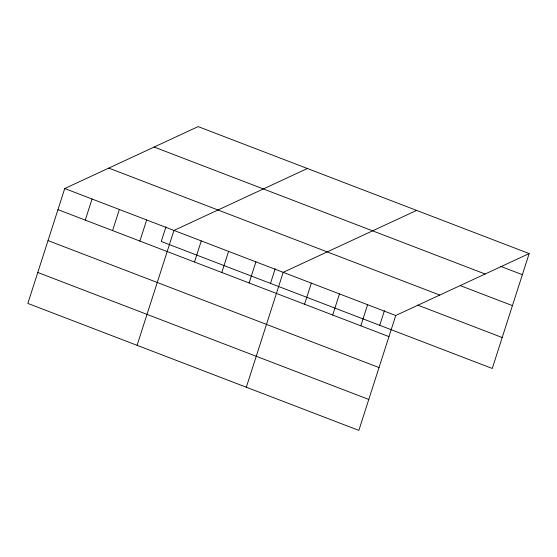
<?xml version="1.0" encoding="UTF-8"?>
<svg xmlns="http://www.w3.org/2000/svg" width="557" height="557" viewBox="0 0 557 557"><rect width="100%" height="100%" fill="white"/><g stroke="black" fill="none" stroke-linecap="round" stroke-linejoin="round"><path stroke-width="0.84" d="M529.15 253.574L198.153 126.606L64.737 188.531L27.85 303.426L358.847 430.394L395.735 315.506L529.15 253.574L492.263 368.469L161.265 241.494L165.972 226.838M85.27 220.119L92.044 199.009M112.577 230.591L119.351 209.481M139.884 241.07L146.658 219.959M137.078 345.326L173.965 230.431L307.38 168.506M194.497 262.02L201.272 240.909M221.804 272.491L228.579 251.381M249.111 282.97L255.893 261.86M270.493 283.395L275.2 268.739M246.312 387.226L283.2 272.331L416.608 210.407M304.554 304.233L311.335 283.123M332.689 315.025L339.471 293.915M360.825 325.817L367.599 304.714M379.721 325.295L384.427 310.639M500.666 266.357L522.375 274.685M154.122 147.041L485.126 274.009M460.186 285.588L512.44 305.633M108.761 168.096L439.765 295.071M417.792 305.139L502.198 337.521M64.737 188.531L395.735 315.506M57.963 209.641L388.96 336.609M48.02 240.589L379.025 367.557M37.785 272.477L368.79 399.446"/></g></svg>
